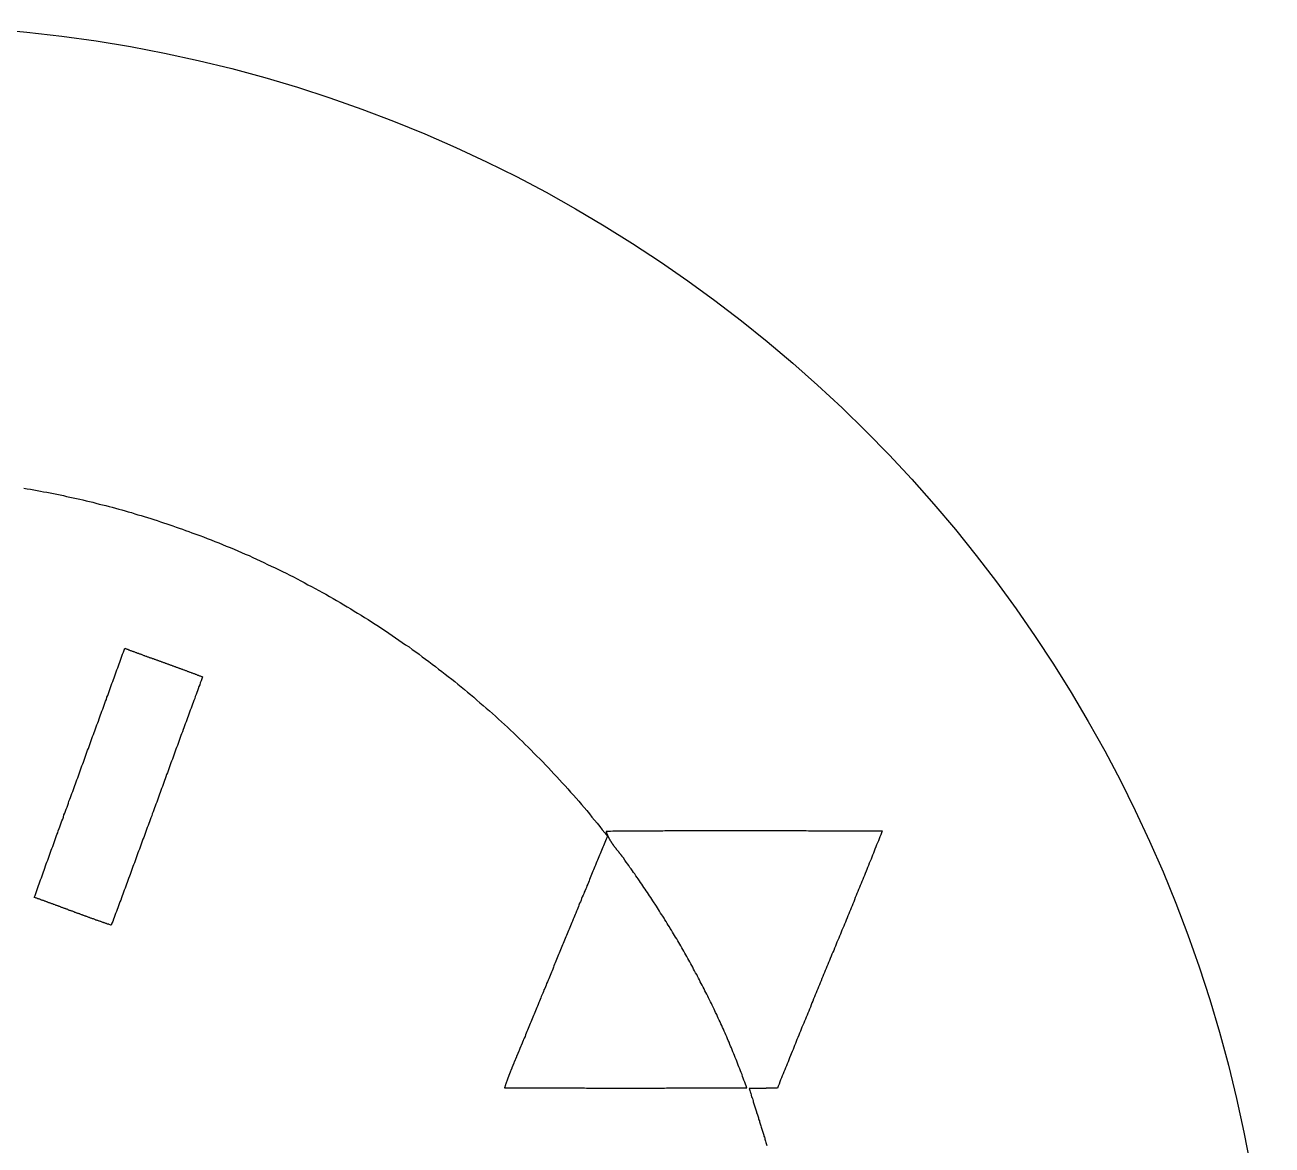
# Model space of a CAD drawing. Extents: x 61 to 163, y 47 to 87.
# Drawn here: x 75.62 to 87.31, y 62.11 to 72.61 of the extents above; entities that cross this region are included whole.
import ezdxf

# ---------------------------------------------------------------- set-up
doc = ezdxf.new("R2010")
doc.units = 0
doc.layers.get('0').update_dxf_attribs({"linetype": 'CONTINUOUS'})
doc.layers.add('GRAVIRANJE', color=3, linetype='CONTINUOUS')

msp = doc.modelspace()

# ---------------------------------------------------------------- linework, layer by layer
msp.add_circle((74.306, 59.607), 13)
at = {"layer": 'GRAVIRANJE'}
msp.add_lwpolyline([(75.607, 68.264), (75.638, 68.259), (75.668, 68.254), (75.699, 68.248), (75.731, 68.243), (75.762, 68.237), (75.792, 68.231), (75.823, 68.226), (75.855, 68.22), (75.885, 68.214), (75.916, 68.207), (75.946, 68.201), (75.977, 68.195), (76.008, 68.188), (76.038, 68.181), (76.07, 68.174), (76.099, 68.168), (76.131, 68.16), (76.161, 68.154), (76.192, 68.146), (76.222, 68.14), (76.253, 68.132), (76.283, 68.124), (76.313, 68.116), (76.344, 68.108), (76.374, 68.101), (76.405, 68.093), (76.435, 68.085), (76.465, 68.077), (76.496, 68.068), (76.526, 68.06), (76.556, 68.052), (76.585, 68.043), (76.617, 68.035), (76.647, 68.025), (76.676, 68.016), (76.706, 68.007), (76.736, 67.999), (76.766, 67.989), (76.796, 67.98), (76.825, 67.97), (76.857, 67.961), (76.887, 67.95), (76.916, 67.941), (76.946, 67.931), (76.974, 67.92), (77.004, 67.911), (77.034, 67.9), (77.064, 67.891), (77.094, 67.88), (77.123, 67.869), (77.153, 67.858), (77.181, 67.847), (77.219, 67.834), (77.255, 67.82), (77.29, 67.807), (77.326, 67.793), (77.362, 67.779), (77.398, 67.765), (77.434, 67.751), (77.47, 67.737), (77.504, 67.721), (77.54, 67.707), (77.577, 67.693), (77.611, 67.677), (77.647, 67.662), (77.682, 67.646), (77.718, 67.632), (77.752, 67.616), (77.787, 67.599), (77.823, 67.583), (77.857, 67.567), (77.892, 67.55), (77.926, 67.535), (77.961, 67.517), (77.995, 67.502), (78.03, 67.484), (78.064, 67.467), (78.099, 67.45), (78.133, 67.433), (78.168, 67.415), (78.202, 67.397), (78.235, 67.379), (78.27, 67.36), (78.304, 67.343), (78.337, 67.324), (78.372, 67.306), (78.405, 67.287), (78.437, 67.27), (78.472, 67.249), (78.505, 67.23), (78.538, 67.211), (78.571, 67.193), (78.605, 67.172), (78.638, 67.153), (78.671, 67.133), (78.704, 67.113), (78.735, 67.094), (78.768, 67.073), (78.801, 67.053), (78.834, 67.033), (78.866, 67.011), (78.899, 66.99), (78.931, 66.97), (78.963, 66.948), (78.996, 66.928), (79.027, 66.906), (79.058, 66.885), (79.091, 66.863), (79.123, 66.841), (79.154, 66.819), (79.185, 66.797), (79.217, 66.776), (79.248, 66.752), (79.28, 66.73), (79.311, 66.708), (79.341, 66.685), (79.372, 66.663), (79.403, 66.639), (79.433, 66.616), (79.465, 66.592), (79.494, 66.569), (79.526, 66.545), (79.556, 66.522), (79.585, 66.498), (79.617, 66.474), (79.647, 66.451), (79.676, 66.426), (79.706, 66.402), (79.736, 66.377), (79.766, 66.352), (79.794, 66.329), (79.824, 66.304), (79.854, 66.278), (79.882, 66.253), (79.912, 66.228), (79.94, 66.203), (79.97, 66.178), (79.998, 66.151), (80.026, 66.126), (80.056, 66.1), (80.084, 66.075), (80.112, 66.048), (80.141, 66.023), (80.169, 65.996), (80.195, 65.97), (80.224, 65.943), (80.252, 65.916), (80.279, 65.89), (80.307, 65.863), (80.333, 65.836), (80.362, 65.808), (80.388, 65.781), (80.415, 65.753), (80.443, 65.726), (80.47, 65.698), (80.496, 65.672), (80.523, 65.643), (80.55, 65.615), (80.575, 65.587), (80.602, 65.559), (80.628, 65.53), (80.653, 65.502), (80.68, 65.474), (80.705, 65.446), (80.73, 65.416), (80.757, 65.388), (80.782, 65.358), (80.807, 65.33), (80.832, 65.3), (80.857, 65.272), (80.882, 65.242), (80.907, 65.212), (80.931, 65.182), (80.956, 65.152), (80.979, 65.123), (81.005, 65.093), (81.028, 65.063), (81.052, 65.033), (81.077, 65.004), (81.07, 64.988), (81.064, 64.974), (81.058, 64.958), (81.052, 64.942), (81.045, 64.928), (81.039, 64.913), (81.033, 64.898), (81.027, 64.883), (81.02, 64.869), (81.014, 64.853), (81.008, 64.837), (81.003, 64.823), (80.997, 64.808), (80.99, 64.793), (80.984, 64.778), (80.978, 64.764), (80.972, 64.748), (80.965, 64.732), (80.959, 64.718), (80.953, 64.702), (80.947, 64.688), (80.94, 64.673), (80.934, 64.659), (80.928, 64.643), (80.921, 64.627), (80.915, 64.613), (80.91, 64.597), (80.904, 64.583), (80.898, 64.568), (80.892, 64.553), (80.885, 64.538), (80.879, 64.522), (80.873, 64.508), (80.867, 64.492), (80.86, 64.478), (80.854, 64.463), (80.848, 64.448), (80.841, 64.433), (80.835, 64.417), (80.829, 64.403), (80.823, 64.387), (80.816, 64.373), (80.81, 64.357), (80.805, 64.343), (80.799, 64.328), (80.793, 64.312), (80.787, 64.298), (80.78, 64.282), (80.774, 64.268), (80.768, 64.252), (80.761, 64.238), (80.755, 64.223), (80.749, 64.207), (80.743, 64.193), (80.736, 64.177), (80.73, 64.163), (80.724, 64.147), (80.718, 64.132), (80.711, 64.118), (80.705, 64.102), (80.699, 64.088), (80.694, 64.072), (80.688, 64.058), (80.682, 64.042), (80.675, 64.027), (80.669, 64.012), (80.663, 63.997), (80.656, 63.983), (80.65, 63.967), (80.644, 63.953), (80.638, 63.937), (80.631, 63.921), (80.625, 63.907), (80.619, 63.892), (80.613, 63.878), (80.606, 63.862), (80.6, 63.846), (80.594, 63.832), (80.587, 63.816), (80.581, 63.802), (80.575, 63.787), (80.57, 63.773), (80.564, 63.757), (80.558, 63.741), (80.551, 63.727), (80.545, 63.711), (80.539, 63.697), (80.533, 63.682), (80.526, 63.666), (80.52, 63.652), (80.514, 63.636), (80.507, 63.622), (80.501, 63.606), (80.495, 63.591), (80.489, 63.576), (80.482, 63.561), (80.476, 63.547), (80.47, 63.531), (80.464, 63.517), (80.457, 63.501), (80.451, 63.486), (80.445, 63.471), (80.44, 63.456), (80.434, 63.442), (80.427, 63.426), (80.421, 63.41), (80.415, 63.396), (80.409, 63.38), (80.402, 63.366), (80.396, 63.351), (80.39, 63.335), (80.384, 63.321), (80.377, 63.305), (80.371, 63.291), (80.365, 63.275), (80.358, 63.26), (80.352, 63.246), (80.346, 63.23), (80.34, 63.216), (80.333, 63.2), (80.327, 63.184), (80.321, 63.17), (80.315, 63.155), (80.31, 63.141), (80.304, 63.125), (80.297, 63.109), (80.291, 63.095), (80.289, 63.092), (80.288, 63.087), (80.286, 63.084), (80.285, 63.081), (80.283, 63.078), (80.282, 63.073), (80.28, 63.07), (80.279, 63.067), (80.277, 63.064), (80.277, 63.059), (80.275, 63.056), (80.274, 63.053), (80.272, 63.05), (80.271, 63.045), (80.269, 63.042), (80.268, 63.039), (80.266, 63.035), (80.264, 63.031), (80.263, 63.028), (80.261, 63.025), (80.26, 63.02), (80.258, 63.017), (80.257, 63.014), (80.255, 63.01), (80.253, 63.006), (80.253, 63.003), (80.252, 62.999), (80.25, 62.996), (80.249, 62.992), (80.247, 62.988), (80.246, 62.985), (80.244, 62.982), (80.242, 62.977), (80.241, 62.974), (80.239, 62.971), (80.238, 62.968), (80.236, 62.963), (80.235, 62.96), (80.233, 62.957), (80.231, 62.954), (80.23, 62.949), (80.228, 62.946), (80.227, 62.943), (80.225, 62.94), (80.225, 62.935), (80.224, 62.932), (80.222, 62.929), (80.22, 62.926), (80.219, 62.921), (80.217, 62.918), (80.216, 62.915), (80.214, 62.912), (80.213, 62.907), (80.211, 62.904), (80.21, 62.901), (80.208, 62.897), (80.206, 62.893), (80.205, 62.89), (80.203, 62.887), (80.202, 62.883), (80.2, 62.879), (80.2, 62.876), (80.199, 62.872), (80.197, 62.869), (80.195, 62.865), (80.194, 62.861), (80.192, 62.858), (80.191, 62.855), (80.189, 62.85), (80.188, 62.847), (80.186, 62.844), (80.184, 62.839), (80.183, 62.836), (80.181, 62.833), (80.18, 62.83), (80.18, 62.825), (80.178, 62.822), (80.177, 62.819), (80.175, 62.816), (80.173, 62.811), (80.172, 62.808), (80.17, 62.805), (80.169, 62.8), (80.167, 62.797), (80.166, 62.794), (80.164, 62.791), (80.164, 62.786), (80.162, 62.783), (80.161, 62.78), (80.159, 62.777), (80.158, 62.772), (80.156, 62.769), (80.155, 62.766), (80.153, 62.761), (80.153, 62.758), (80.151, 62.755), (80.15, 62.752), (80.148, 62.747), (80.147, 62.744), (80.145, 62.741), (80.144, 62.736), (80.144, 62.733), (80.142, 62.73), (80.141, 62.727), (80.139, 62.722), (80.137, 62.719), (80.136, 62.716), (80.136, 62.711), (80.134, 62.708), (80.133, 62.705), (80.131, 62.7), (80.13, 62.697), (80.128, 62.694), (80.128, 62.69), (80.126, 62.686), (80.125, 62.683), (80.123, 62.68), (80.122, 62.675), (80.122, 62.672), (80.12, 62.669), (80.119, 62.664), (80.117, 62.661), (80.117, 62.658), (80.115, 62.653), (80.114, 62.65), (80.112, 62.647), (80.111, 62.642), (80.13, 62.642), (80.147, 62.642), (80.166, 62.642), (80.183, 62.642), (80.2, 62.642), (80.219, 62.642), (80.236, 62.642), (80.255, 62.642), (80.272, 62.642), (80.289, 62.642), (80.308, 62.642), (80.326, 62.642), (80.344, 62.642), (80.362, 62.642), (80.379, 62.642), (80.398, 62.642), (80.415, 62.642), (80.434, 62.642), (80.451, 62.642), (80.468, 62.642), (80.487, 62.642), (80.504, 62.642), (80.522, 62.642), (80.54, 62.642), (80.558, 62.642), (80.576, 62.642), (80.594, 62.642), (80.611, 62.642), (80.63, 62.642), (80.647, 62.642), (80.666, 62.642), (80.683, 62.642), (80.7, 62.642), (80.719, 62.642), (80.736, 62.642), (80.755, 62.642), (80.772, 62.642), (80.79, 62.642), (80.809, 62.642), (80.826, 62.642), (80.845, 62.642), (80.862, 62.642), (80.879, 62.64), (80.898, 62.64), (80.915, 62.64), (80.934, 62.64), (80.951, 62.64), (80.968, 62.64), (80.987, 62.64), (81.005, 62.64), (81.023, 62.64), (81.041, 62.64), (81.058, 62.64), (81.077, 62.64), (81.094, 62.64), (81.113, 62.64), (81.13, 62.64), (81.147, 62.64), (81.166, 62.64), (81.183, 62.64), (81.202, 62.64), (81.219, 62.64), (81.237, 62.64), (81.255, 62.64), (81.273, 62.64), (81.292, 62.64), (81.309, 62.64), (81.326, 62.64), (81.345, 62.64), (81.362, 62.64), (81.381, 62.64), (81.398, 62.64), (81.415, 62.64), (81.434, 62.64), (81.451, 62.64), (81.47, 62.64), (81.488, 62.64), (81.505, 62.64), (81.524, 62.64), (81.541, 62.64), (81.56, 62.64), (81.577, 62.64), (81.594, 62.64), (81.613, 62.64), (81.63, 62.642), (81.649, 62.642), (81.666, 62.642), (81.685, 62.642), (81.702, 62.642), (81.72, 62.642), (81.738, 62.642), (81.756, 62.642), (81.775, 62.642), (81.792, 62.642), (81.809, 62.642), (81.828, 62.642), (81.845, 62.642), (81.864, 62.642), (81.881, 62.642), (81.898, 62.642), (81.917, 62.642), (81.934, 62.642), (81.953, 62.642), (81.971, 62.642), (81.988, 62.642), (82.007, 62.642), (82.024, 62.642), (82.043, 62.642), (82.06, 62.642), (82.079, 62.642), (82.096, 62.642), (82.113, 62.642), (82.132, 62.642), (82.149, 62.642), (82.168, 62.642), (82.185, 62.642), (82.203, 62.642), (82.221, 62.642), (82.239, 62.642), (82.258, 62.642), (82.275, 62.642), (82.294, 62.642), (82.311, 62.642), (82.328, 62.642), (82.347, 62.642), (82.364, 62.642), (82.383, 62.642), (82.377, 62.661), (82.37, 62.678), (82.363, 62.697), (82.356, 62.714), (82.35, 62.733), (82.344, 62.75), (82.338, 62.769), (82.33, 62.786), (82.323, 62.803), (82.317, 62.822), (82.309, 62.839), (82.303, 62.857), (82.297, 62.876), (82.289, 62.893), (82.283, 62.91), (82.275, 62.929), (82.269, 62.946), (82.261, 62.963), (82.253, 62.982), (82.247, 62.999), (82.239, 63.017), (82.231, 63.034), (82.225, 63.051), (82.217, 63.07), (82.209, 63.087), (82.201, 63.104), (82.195, 63.122), (82.187, 63.139), (82.179, 63.156), (82.171, 63.175), (82.163, 63.192), (82.156, 63.21), (82.148, 63.227), (82.14, 63.244), (82.132, 63.261), (82.124, 63.279), (82.116, 63.296), (82.109, 63.313), (82.101, 63.33), (82.091, 63.348), (82.083, 63.365), (82.076, 63.382), (82.068, 63.399), (82.058, 63.417), (82.051, 63.434), (82.043, 63.451), (82.033, 63.468), (82.025, 63.486), (82.018, 63.503), (82.008, 63.52), (82, 63.537), (81.991, 63.553), (81.983, 63.57), (81.974, 63.587), (81.966, 63.605), (81.956, 63.622), (81.947, 63.638), (81.939, 63.655), (81.93, 63.672), (81.92, 63.689), (81.913, 63.707), (81.903, 63.722), (81.894, 63.74), (81.884, 63.757), (81.876, 63.773), (81.867, 63.79), (81.858, 63.807), (81.848, 63.823), (81.839, 63.84), (81.829, 63.857), (81.82, 63.873), (81.811, 63.89), (81.801, 63.906), (81.792, 63.923), (81.782, 63.94), (81.773, 63.956), (81.764, 63.973), (81.754, 63.989), (81.745, 64.006), (81.735, 64.022), (81.726, 64.039), (81.715, 64.055), (81.706, 64.072), (81.696, 64.088), (81.687, 64.103), (81.676, 64.121), (81.666, 64.136), (81.657, 64.154), (81.646, 64.169), (81.637, 64.185), (81.627, 64.202), (81.616, 64.218), (81.607, 64.234), (81.596, 64.251), (81.586, 64.266), (81.575, 64.282), (81.566, 64.299), (81.555, 64.315), (81.546, 64.331), (81.535, 64.346), (81.525, 64.364), (81.514, 64.379), (81.503, 64.395), (81.494, 64.411), (81.483, 64.426), (81.472, 64.442), (81.461, 64.459), (81.451, 64.475), (81.441, 64.491), (81.43, 64.506), (81.419, 64.522), (81.409, 64.538), (81.398, 64.553), (81.387, 64.569), (81.376, 64.585), (81.365, 64.601), (81.354, 64.616), (81.343, 64.632), (81.332, 64.648), (81.321, 64.663), (81.31, 64.679), (81.299, 64.695), (81.288, 64.71), (81.277, 64.726), (81.266, 64.742), (81.255, 64.757), (81.244, 64.771), (81.243, 64.775), (81.241, 64.776), (81.24, 64.779), (81.238, 64.781), (81.237, 64.782), (81.235, 64.786), (81.234, 64.787), (81.234, 64.789), (81.232, 64.792), (81.23, 64.793), (81.229, 64.795), (81.227, 64.798), (81.226, 64.8), (81.224, 64.801), (81.223, 64.804), (81.221, 64.806), (81.219, 64.808), (81.218, 64.811), (81.216, 64.812), (81.213, 64.814), (81.212, 64.817), (81.21, 64.818), (81.208, 64.82), (81.207, 64.823), (81.205, 64.825), (81.204, 64.826), (81.202, 64.829), (81.201, 64.831), (81.199, 64.833), (81.197, 64.836), (81.196, 64.837), (81.194, 64.839), (81.193, 64.842), (81.191, 64.844), (81.19, 64.845), (81.188, 64.848), (81.186, 64.85), (81.185, 64.851), (81.183, 64.853), (81.182, 64.856), (81.18, 64.858), (81.179, 64.859), (81.177, 64.862), (81.175, 64.864), (81.174, 64.866), (81.172, 64.869), (81.169, 64.87), (81.168, 64.872), (81.166, 64.875), (81.165, 64.877), (81.163, 64.878), (81.161, 64.881), (81.16, 64.883), (81.158, 64.884), (81.157, 64.886), (81.155, 64.889), (81.154, 64.891), (81.152, 64.892), (81.15, 64.895), (81.149, 64.897), (81.147, 64.898), (81.146, 64.902), (81.144, 64.903), (81.143, 64.905), (81.141, 64.908), (81.139, 64.909), (81.138, 64.911), (81.136, 64.914), (81.135, 64.916), (81.133, 64.917), (81.132, 64.92), (81.13, 64.922), (81.128, 64.925), (81.127, 64.927), (81.127, 64.928), (81.125, 64.931), (81.124, 64.933), (81.122, 64.935), (81.121, 64.938), (81.119, 64.939), (81.117, 64.941), (81.116, 64.944), (81.114, 64.946), (81.113, 64.949), (81.111, 64.95), (81.111, 64.952), (81.11, 64.955), (81.108, 64.956), (81.106, 64.96), (81.105, 64.961), (81.103, 64.963), (81.102, 64.966), (81.102, 64.967), (81.1, 64.971), (81.099, 64.972), (81.097, 64.975), (81.096, 64.977), (81.096, 64.98), (81.094, 64.982), (81.092, 64.983), (81.091, 64.986), (81.089, 64.988), (81.089, 64.991), (81.088, 64.993), (81.086, 64.996), (81.086, 64.997), (81.085, 65), (81.083, 65.002), (81.081, 65.005), (81.081, 65.007), (81.08, 65.01), (81.08, 65.011), (81.078, 65.015), (81.077, 65.016), (81.077, 65.019), (81.075, 65.022), (81.074, 65.024), (81.074, 65.027), (81.072, 65.029), (81.072, 65.032), (81.07, 65.033), (81.07, 65.036), (81.069, 65.04), (81.069, 65.041), (81.067, 65.044), (81.067, 65.047), (81.066, 65.049), (81.086, 65.049), (81.106, 65.049), (81.127, 65.051), (81.147, 65.051), (81.168, 65.051), (81.188, 65.051), (81.208, 65.051), (81.229, 65.051), (81.249, 65.052), (81.27, 65.052), (81.29, 65.052), (81.31, 65.052), (81.331, 65.052), (81.351, 65.052), (81.372, 65.052), (81.392, 65.054), (81.412, 65.054), (81.433, 65.054), (81.453, 65.054), (81.473, 65.054), (81.494, 65.054), (81.514, 65.054), (81.535, 65.054), (81.555, 65.054), (81.575, 65.054), (81.596, 65.054), (81.616, 65.055), (81.637, 65.055), (81.657, 65.055), (81.677, 65.055), (81.698, 65.055), (81.718, 65.055), (81.738, 65.055), (81.759, 65.055), (81.779, 65.055), (81.8, 65.055), (81.82, 65.055), (81.84, 65.055), (81.861, 65.055), (81.881, 65.055), (81.902, 65.055), (81.922, 65.055), (81.942, 65.055), (81.963, 65.055), (81.983, 65.055), (82.003, 65.055), (82.024, 65.055), (82.044, 65.055), (82.065, 65.055), (82.085, 65.055), (82.105, 65.055), (82.126, 65.055), (82.146, 65.055), (82.167, 65.055), (82.187, 65.055), (82.207, 65.055), (82.228, 65.055), (82.248, 65.055), (82.269, 65.055), (82.289, 65.055), (82.309, 65.055), (82.33, 65.055), (82.35, 65.055), (82.37, 65.055), (82.391, 65.055), (82.411, 65.055), (82.432, 65.055), (82.452, 65.055), (82.472, 65.055), (82.493, 65.055), (82.512, 65.055), (82.532, 65.055), (82.552, 65.055), (82.573, 65.055), (82.593, 65.055), (82.613, 65.055), (82.634, 65.055), (82.654, 65.055), (82.675, 65.055), (82.695, 65.055), (82.715, 65.055), (82.736, 65.055), (82.756, 65.055), (82.777, 65.055), (82.797, 65.055), (82.817, 65.055), (82.838, 65.055), (82.858, 65.055), (82.879, 65.055), (82.899, 65.055), (82.919, 65.055), (82.94, 65.055), (82.96, 65.054), (82.98, 65.054), (83.001, 65.054), (83.021, 65.054), (83.042, 65.054), (83.062, 65.054), (83.082, 65.054), (83.103, 65.054), (83.123, 65.054), (83.144, 65.054), (83.164, 65.054), (83.184, 65.054), (83.205, 65.054), (83.225, 65.054), (83.245, 65.054), (83.266, 65.054), (83.286, 65.054), (83.307, 65.054), (83.327, 65.054), (83.347, 65.054), (83.368, 65.054), (83.388, 65.054), (83.409, 65.054), (83.429, 65.054), (83.449, 65.054), (83.47, 65.054), (83.49, 65.054), (83.51, 65.054), (83.531, 65.054), (83.551, 65.054), (83.572, 65.054), (83.592, 65.054), (83.612, 65.054), (83.633, 65.054), (83.653, 65.054), (83.645, 65.035), (83.638, 65.015), (83.631, 64.996), (83.623, 64.977), (83.616, 64.958), (83.608, 64.939), (83.6, 64.92), (83.592, 64.902), (83.584, 64.881), (83.578, 64.862), (83.57, 64.844), (83.562, 64.825), (83.554, 64.806), (83.547, 64.787), (83.539, 64.768), (83.531, 64.749), (83.523, 64.729), (83.515, 64.71), (83.509, 64.691), (83.501, 64.673), (83.493, 64.654), (83.485, 64.635), (83.478, 64.616), (83.47, 64.597), (83.462, 64.577), (83.454, 64.558), (83.446, 64.539), (83.438, 64.521), (83.431, 64.502), (83.423, 64.483), (83.415, 64.464), (83.407, 64.445), (83.399, 64.426), (83.391, 64.406), (83.385, 64.387), (83.377, 64.368), (83.369, 64.35), (83.362, 64.331), (83.354, 64.312), (83.346, 64.293), (83.338, 64.274), (83.33, 64.256), (83.322, 64.237), (83.314, 64.216), (83.307, 64.197), (83.299, 64.179), (83.291, 64.16), (83.283, 64.141), (83.275, 64.122), (83.267, 64.103), (83.26, 64.085), (83.252, 64.066), (83.244, 64.047), (83.236, 64.027), (83.228, 64.008), (83.22, 63.989), (83.213, 63.97), (83.205, 63.951), (83.197, 63.932), (83.189, 63.914), (83.181, 63.895), (83.173, 63.876), (83.165, 63.857), (83.158, 63.837), (83.15, 63.818), (83.142, 63.799), (83.134, 63.78), (83.126, 63.762), (83.118, 63.743), (83.111, 63.724), (83.103, 63.705), (83.095, 63.686), (83.087, 63.667), (83.079, 63.647), (83.071, 63.628), (83.064, 63.609), (83.056, 63.591), (83.048, 63.572), (83.04, 63.553), (83.032, 63.534), (83.024, 63.515), (83.017, 63.497), (83.009, 63.478), (83.001, 63.457), (82.993, 63.439), (82.985, 63.42), (82.979, 63.401), (82.971, 63.382), (82.963, 63.363), (82.955, 63.344), (82.948, 63.326), (82.94, 63.307), (82.932, 63.286), (82.924, 63.268), (82.916, 63.249), (82.908, 63.23), (82.9, 63.211), (82.893, 63.192), (82.885, 63.173), (82.877, 63.155), (82.869, 63.136), (82.861, 63.115), (82.853, 63.097), (82.846, 63.078), (82.838, 63.059), (82.831, 63.04), (82.824, 63.021), (82.816, 63.003), (82.808, 62.984), (82.8, 62.963), (82.792, 62.945), (82.784, 62.926), (82.777, 62.907), (82.769, 62.888), (82.761, 62.869), (82.755, 62.85), (82.747, 62.832), (82.739, 62.811), (82.731, 62.792), (82.723, 62.774), (82.715, 62.755), (82.708, 62.736), (82.7, 62.717), (82.693, 62.698), (82.686, 62.678), (82.678, 62.659), (82.67, 62.64), (82.668, 62.64), (82.665, 62.64), (82.664, 62.64), (82.662, 62.64), (82.659, 62.64), (82.657, 62.64), (82.656, 62.64), (82.653, 62.64), (82.651, 62.64), (82.65, 62.64), (82.648, 62.64), (82.645, 62.64), (82.643, 62.64), (82.642, 62.639), (82.639, 62.639), (82.637, 62.639), (82.635, 62.639), (82.632, 62.639), (82.631, 62.639), (82.629, 62.639), (82.626, 62.639), (82.624, 62.639), (82.623, 62.639), (82.62, 62.639), (82.618, 62.639), (82.617, 62.639), (82.613, 62.639), (82.612, 62.639), (82.61, 62.639), (82.607, 62.639), (82.606, 62.639), (82.604, 62.639), (82.601, 62.639), (82.599, 62.639), (82.598, 62.639), (82.595, 62.639), (82.593, 62.639), (82.592, 62.639), (82.588, 62.639), (82.587, 62.639), (82.585, 62.639), (82.582, 62.639), (82.581, 62.639), (82.579, 62.639), (82.576, 62.639), (82.574, 62.639), (82.573, 62.639), (82.57, 62.639), (82.568, 62.639), (82.566, 62.639), (82.563, 62.639), (82.562, 62.637), (82.56, 62.637), (82.557, 62.637), (82.555, 62.637), (82.554, 62.637), (82.551, 62.637), (82.549, 62.637), (82.548, 62.637), (82.544, 62.637), (82.543, 62.637), (82.541, 62.637), (82.538, 62.637), (82.537, 62.637), (82.535, 62.637), (82.532, 62.637), (82.53, 62.637), (82.529, 62.637), (82.526, 62.637), (82.524, 62.637), (82.523, 62.637), (82.519, 62.637), (82.518, 62.637), (82.516, 62.637), (82.513, 62.637), (82.512, 62.637), (82.51, 62.637), (82.507, 62.637), (82.505, 62.637), (82.504, 62.637), (82.501, 62.637), (82.499, 62.637), (82.497, 62.637), (82.494, 62.637), (82.493, 62.637), (82.491, 62.637), (82.488, 62.637), (82.486, 62.637), (82.485, 62.637), (82.482, 62.637), (82.48, 62.637), (82.479, 62.637), (82.475, 62.637), (82.474, 62.637), (82.472, 62.637), (82.469, 62.637), (82.468, 62.637), (82.466, 62.637), (82.463, 62.637), (82.461, 62.637), (82.46, 62.637), (82.457, 62.637), (82.455, 62.637), (82.454, 62.637), (82.45, 62.637), (82.449, 62.637), (82.447, 62.637), (82.444, 62.637), (82.443, 62.637), (82.441, 62.637), (82.438, 62.637), (82.436, 62.637), (82.435, 62.637), (82.433, 62.637), (82.43, 62.637), (82.428, 62.637), (82.427, 62.637), (82.424, 62.637), (82.422, 62.637), (82.421, 62.637), (82.417, 62.637), (82.416, 62.637), (82.414, 62.637), (82.411, 62.637), (82.41, 62.637), (82.408, 62.637), (82.405, 62.637), (82.408, 62.628), (82.411, 62.618), (82.414, 62.607), (82.417, 62.598), (82.421, 62.589), (82.424, 62.579), (82.425, 62.57), (82.428, 62.56), (82.432, 62.551), (82.435, 62.542), (82.438, 62.532), (82.441, 62.523), (82.444, 62.513), (82.447, 62.504), (82.449, 62.494), (82.452, 62.485), (82.455, 62.476), (82.458, 62.466), (82.461, 62.457), (82.465, 62.447), (82.468, 62.436), (82.471, 62.427), (82.474, 62.418), (82.475, 62.408), (82.479, 62.399), (82.482, 62.389), (82.485, 62.38), (82.488, 62.371), (82.491, 62.361), (82.494, 62.352), (82.497, 62.342), (82.501, 62.333), (82.502, 62.324), (82.505, 62.314), (82.508, 62.305), (82.512, 62.295), (82.515, 62.286), (82.518, 62.275), (82.521, 62.266), (82.524, 62.256), (82.527, 62.247), (82.529, 62.237), (82.532, 62.228), (82.535, 62.218), (82.538, 62.209), (82.541, 62.2), (82.544, 62.19), (82.548, 62.181), (82.551, 62.171), (82.552, 62.162), (82.555, 62.153), (82.559, 62.143), (82.562, 62.132), (82.565, 62.123), (82.568, 62.113), (82.57, 62.104)], dxfattribs=at)
msp.add_lwpolyline([(77.275, 66.476), (77.268, 66.459), (77.261, 66.44), (77.255, 66.421), (77.247, 66.404), (77.241, 66.385), (77.235, 66.366), (77.228, 66.349), (77.221, 66.33), (77.214, 66.311), (77.208, 66.294), (77.2, 66.275), (77.194, 66.256), (77.188, 66.239), (77.18, 66.22), (77.174, 66.202), (77.167, 66.184), (77.159, 66.166), (77.153, 66.147), (77.147, 66.128), (77.141, 66.111), (77.133, 66.092), (77.127, 66.073), (77.12, 66.056), (77.112, 66.037), (77.106, 66.018), (77.1, 66.001), (77.094, 65.982), (77.086, 65.963), (77.079, 65.946), (77.073, 65.927), (77.065, 65.908), (77.059, 65.89), (77.053, 65.872), (77.047, 65.853), (77.039, 65.835), (77.032, 65.817), (77.026, 65.799), (77.018, 65.78), (77.012, 65.763), (77.006, 65.744), (76.999, 65.725), (76.992, 65.706), (76.985, 65.689), (76.979, 65.67), (76.971, 65.651), (76.965, 65.634), (76.959, 65.615), (76.952, 65.596), (76.945, 65.579), (76.938, 65.56), (76.932, 65.541), (76.926, 65.523), (76.918, 65.505), (76.912, 65.487), (76.905, 65.468), (76.898, 65.45), (76.891, 65.432), (76.885, 65.413), (76.879, 65.396), (76.871, 65.377), (76.865, 65.358), (76.858, 65.339), (76.852, 65.322), (76.844, 65.303), (76.838, 65.284), (76.832, 65.267), (76.824, 65.248), (76.818, 65.229), (76.811, 65.212), (76.805, 65.193), (76.797, 65.174), (76.791, 65.156), (76.785, 65.138), (76.777, 65.12), (76.771, 65.101), (76.764, 65.084), (76.758, 65.065), (76.75, 65.046), (76.744, 65.029), (76.738, 65.01), (76.73, 64.991), (76.723, 64.974), (76.717, 64.955), (76.711, 64.936), (76.703, 64.917), (76.697, 64.9), (76.691, 64.881), (76.683, 64.862), (76.676, 64.845), (76.67, 64.826), (76.664, 64.808), (76.656, 64.79), (76.65, 64.771), (76.644, 64.753), (76.636, 64.735), (76.629, 64.717), (76.623, 64.698), (76.615, 64.68), (76.609, 64.662), (76.603, 64.643), (76.596, 64.626), (76.589, 64.607), (76.582, 64.588), (76.576, 64.569), (76.568, 64.552), (76.562, 64.533), (76.556, 64.514), (76.548, 64.497), (76.542, 64.478), (76.535, 64.459), (76.527, 64.442), (76.521, 64.423), (76.515, 64.404), (76.507, 64.387), (76.501, 64.368), (76.495, 64.35), (76.487, 64.332), (76.48, 64.314), (76.474, 64.296), (76.466, 64.277), (76.46, 64.259), (76.454, 64.241), (76.446, 64.223), (76.44, 64.204), (76.433, 64.187), (76.426, 64.168), (76.421, 64.169), (76.415, 64.171), (76.408, 64.174), (76.404, 64.176), (76.397, 64.177), (76.391, 64.179), (76.386, 64.182), (76.38, 64.183), (76.374, 64.185), (76.369, 64.187), (76.363, 64.19), (76.358, 64.191), (76.352, 64.193), (76.346, 64.194), (76.341, 64.197), (76.335, 64.199), (76.328, 64.201), (76.324, 64.202), (76.317, 64.205), (76.313, 64.207), (76.306, 64.208), (76.3, 64.212), (76.295, 64.213), (76.289, 64.215), (76.283, 64.216), (76.278, 64.219), (76.272, 64.221), (76.267, 64.223), (76.261, 64.226), (76.255, 64.227), (76.25, 64.229), (76.244, 64.232), (76.237, 64.234), (76.233, 64.235), (76.226, 64.237), (76.222, 64.24), (76.215, 64.241), (76.209, 64.243), (76.204, 64.246), (76.198, 64.248), (76.192, 64.249), (76.187, 64.252), (76.181, 64.254), (76.176, 64.256), (76.17, 64.259), (76.164, 64.26), (76.159, 64.262), (76.153, 64.265), (76.148, 64.266), (76.142, 64.268), (76.135, 64.271), (76.131, 64.273), (76.124, 64.274), (76.118, 64.276), (76.113, 64.279), (76.107, 64.281), (76.102, 64.282), (76.096, 64.285), (76.09, 64.287), (76.085, 64.288), (76.079, 64.292), (76.074, 64.293), (76.068, 64.295), (76.062, 64.298), (76.057, 64.299), (76.051, 64.301), (76.046, 64.304), (76.04, 64.306), (76.033, 64.307), (76.029, 64.31), (76.023, 64.312), (76.018, 64.315), (76.012, 64.317), (76.005, 64.318), (76.001, 64.321), (75.994, 64.323), (75.988, 64.325), (75.983, 64.328), (75.977, 64.329), (75.972, 64.331), (75.966, 64.334), (75.96, 64.335), (75.955, 64.337), (75.949, 64.34), (75.944, 64.342), (75.938, 64.343), (75.932, 64.346), (75.927, 64.348), (75.921, 64.35), (75.916, 64.353), (75.91, 64.354), (75.903, 64.356), (75.899, 64.359), (75.892, 64.361), (75.886, 64.362), (75.881, 64.365), (75.875, 64.367), (75.87, 64.368), (75.864, 64.372), (75.858, 64.373), (75.853, 64.375), (75.847, 64.376), (75.842, 64.379), (75.836, 64.381), (75.83, 64.383), (75.825, 64.386), (75.819, 64.387), (75.812, 64.389), (75.808, 64.392), (75.801, 64.394), (75.797, 64.395), (75.79, 64.398), (75.784, 64.4), (75.779, 64.401), (75.773, 64.404), (75.767, 64.406), (75.762, 64.408), (75.756, 64.411), (75.751, 64.412), (75.745, 64.414), (75.739, 64.415), (75.734, 64.419), (75.728, 64.42), (75.721, 64.422), (75.717, 64.425), (75.71, 64.426), (75.704, 64.428), (75.712, 64.447), (75.718, 64.466), (75.725, 64.483), (75.731, 64.502), (75.739, 64.521), (75.745, 64.539), (75.751, 64.557), (75.758, 64.575), (75.764, 64.594), (75.772, 64.611), (75.778, 64.63), (75.784, 64.649), (75.79, 64.668), (75.798, 64.685), (75.805, 64.704), (75.811, 64.723), (75.817, 64.742), (75.823, 64.759), (75.831, 64.778), (75.837, 64.797), (75.844, 64.815), (75.85, 64.833), (75.858, 64.851), (75.864, 64.87), (75.87, 64.887), (75.877, 64.906), (75.885, 64.925), (75.891, 64.944), (75.897, 64.961), (75.903, 64.98), (75.911, 64.999), (75.917, 65.018), (75.924, 65.035), (75.93, 65.054), (75.938, 65.073), (75.944, 65.09), (75.95, 65.109), (75.957, 65.127), (75.964, 65.146), (75.971, 65.163), (75.977, 65.182), (75.983, 65.201), (75.991, 65.218), (75.997, 65.237), (76.004, 65.256), (76.012, 65.275), (76.018, 65.292), (76.024, 65.311), (76.03, 65.33), (76.038, 65.349), (76.044, 65.366), (76.051, 65.385), (76.057, 65.403), (76.065, 65.421), (76.071, 65.439), (76.077, 65.458), (76.085, 65.477), (76.092, 65.494), (76.098, 65.513), (76.104, 65.532), (76.112, 65.549), (76.118, 65.568), (76.124, 65.587), (76.131, 65.606), (76.139, 65.623), (76.145, 65.642), (76.151, 65.661), (76.159, 65.679), (76.165, 65.697), (76.171, 65.715), (76.178, 65.734), (76.186, 65.752), (76.192, 65.77), (76.198, 65.789), (76.204, 65.808), (76.212, 65.825), (76.219, 65.844), (76.225, 65.863), (76.233, 65.88), (76.239, 65.899), (76.245, 65.918), (76.251, 65.937), (76.259, 65.954), (76.266, 65.973), (76.272, 65.991), (76.278, 66.01), (76.286, 66.028), (76.292, 66.046), (76.299, 66.065), (76.306, 66.082), (76.313, 66.101), (76.319, 66.12), (76.325, 66.139), (76.333, 66.156), (76.339, 66.175), (76.346, 66.194), (76.352, 66.213), (76.36, 66.23), (76.366, 66.249), (76.372, 66.267), (76.38, 66.285), (76.386, 66.304), (76.393, 66.322), (76.399, 66.341), (76.407, 66.358), (76.413, 66.377), (76.419, 66.396), (76.426, 66.415), (76.433, 66.432), (76.44, 66.451), (76.446, 66.47), (76.452, 66.487), (76.46, 66.506), (76.466, 66.525), (76.473, 66.543), (76.479, 66.561), (76.487, 66.58), (76.493, 66.598), (76.499, 66.617), (76.506, 66.634), (76.513, 66.653), (76.52, 66.672), (76.526, 66.691), (76.532, 66.708), (76.54, 66.727), (76.546, 66.746), (76.553, 66.765), (76.559, 66.761), (76.564, 66.76), (76.57, 66.757), (76.576, 66.755), (76.581, 66.754), (76.587, 66.75), (76.593, 66.749), (76.598, 66.747), (76.604, 66.744), (76.611, 66.743), (76.615, 66.739), (76.622, 66.738), (76.628, 66.736), (76.633, 66.733), (76.639, 66.732), (76.645, 66.73), (76.65, 66.727), (76.656, 66.725), (76.662, 66.724), (76.667, 66.721), (76.673, 66.719), (76.68, 66.718), (76.684, 66.714), (76.691, 66.713), (76.697, 66.711), (76.703, 66.708), (76.708, 66.707), (76.714, 66.705), (76.72, 66.702), (76.725, 66.7), (76.731, 66.697), (76.738, 66.696), (76.742, 66.694), (76.749, 66.691), (76.755, 66.689), (76.76, 66.688), (76.766, 66.685), (76.772, 66.683), (76.777, 66.681), (76.783, 66.678), (76.789, 66.677), (76.794, 66.675), (76.8, 66.674), (76.807, 66.67), (76.811, 66.669), (76.818, 66.667), (76.824, 66.664), (76.829, 66.663), (76.835, 66.661), (76.841, 66.658), (76.846, 66.656), (76.852, 66.655), (76.858, 66.652), (76.863, 66.65), (76.869, 66.649), (76.876, 66.645), (76.88, 66.644), (76.887, 66.642), (76.893, 66.639), (76.898, 66.638), (76.904, 66.636), (76.91, 66.633), (76.915, 66.631), (76.921, 66.63), (76.927, 66.627), (76.932, 66.625), (76.938, 66.623), (76.945, 66.62), (76.949, 66.619), (76.956, 66.617), (76.962, 66.614), (76.967, 66.612), (76.973, 66.611), (76.979, 66.608), (76.984, 66.606), (76.99, 66.605), (76.996, 66.601), (77.001, 66.6), (77.007, 66.598), (77.012, 66.595), (77.018, 66.594), (77.025, 66.592), (77.029, 66.589), (77.036, 66.587), (77.042, 66.586), (77.047, 66.583), (77.053, 66.581), (77.059, 66.58), (77.064, 66.576), (77.07, 66.575), (77.076, 66.573), (77.081, 66.57), (77.087, 66.569), (77.094, 66.567), (77.098, 66.564), (77.105, 66.562), (77.111, 66.561), (77.116, 66.558), (77.122, 66.556), (77.128, 66.554), (77.133, 66.551), (77.139, 66.55), (77.145, 66.547), (77.15, 66.545), (77.156, 66.543), (77.163, 66.54), (77.167, 66.539), (77.174, 66.537), (77.178, 66.534), (77.185, 66.532), (77.191, 66.529), (77.196, 66.528), (77.202, 66.526), (77.208, 66.523), (77.213, 66.522), (77.219, 66.52), (77.225, 66.517), (77.23, 66.515), (77.236, 66.512), (77.243, 66.511), (77.247, 66.509), (77.254, 66.506), (77.26, 66.504), (77.265, 66.501), (77.271, 66.5), (77.275, 66.498), (77.282, 66.495)], close=True, dxfattribs=at)

doc.saveas('drawing.dxf')
